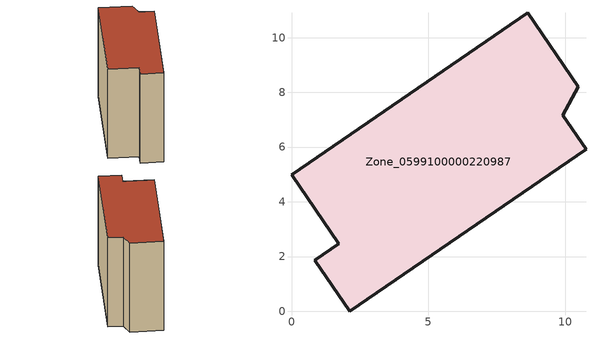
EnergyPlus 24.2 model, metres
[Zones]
Zone_0599100000220987
 floor ground (C_G): 0.84,1.87 1.72,2.47 0,4.99 8.64,10.91 10.48,8.2 9.92,7.16 10.76,5.93 2.12,0 z0
 wall outside (C_F): 1.72,2.47 0.84,1.87 2.12,0 10.76,5.93 9.92,7.16 10.48,8.2 8.64,10.91 0,4.99 1.72,2.47 z0:10.39
 roof outside (C_R): 8.64,10.91 0,4.99 1.72,2.47 0.84,1.87 2.12,0 10.76,5.93 9.92,7.16 10.48,8.2 z10.39
[BUILDING]
Pand.0599100000220987: North Axis=0; Terrain=City; Loads Convergence Tolerance Value=0.04; Temperature Convergence Tolerance Value=0.4; Solar Distribution=FullExterior; Maximum Number of Warmup Days=25; Minimum Number of Warmup Days=1
[Site:Location]
Rotterdam.The.Hague.AP_ZH_NLD Design_Conditions: Latitude=51.96; Longitude=4.45; Time Zone=1; Elevation=-4.5
[SITE:GROUNDTEMPERATURE:BUILDINGSURFACE]
18, 18, 18, 18, 18, 18, 18, 18, 18, 18, 18, 18
[MATERIAL] Thermal Absorptance=0.9; Solar Absorptance=0.7; Visible Absorptance=0.7
Name | Roughness | Thickness | Conductivity | Density | Specific Heat
G.TI.1946 | MediumSmooth | 0.15 | 1 | 540 | 1210
F.TI.1946 | Rough | 0.3 | 0.857143 | 1920 | 840
R.TI.1946 | MediumRough | 0.2 | 0.1 | 1500 | 1000
[CONSTRUCTION]
C_G: G.TI.1946
C_F: F.TI.1946
C_R: R.TI.1946
[ZONE]
Zone_0599100000220987: Type=1; Multiplier=1; Ceiling Height=Autocalculate; Volume=Autocalculate; Floor Area=autocalculate; Part of Total Floor Area=Yes
[ZONEINFILTRATION:DESIGNFLOWRATE]
Infil_Zone_0599100000220987: Zone or ZoneList or Space or SpaceList=Zone_0599100000220987; Schedule=AlwaysOn; Design Flow Rate Calculation Method=Flow/Area; Flow Rate per Floor Area=0.003; Constant Term Coefficient=1; Temperature Term Coefficient=0; Velocity Term Coefficient=0; Velocity Squared Term Coefficient=0
[HVACTEMPLATE:ZONE:IDEALLOADSAIRSYSTEM]
Zone_0599100000220987: Maximum Heating Supply Air Temperature=50; Minimum Cooling Supply Air Temperature=13; Maximum Heating Supply Air Humidity Ratio=0.0156; Minimum Cooling Supply Air Humidity Ratio=0.0077; Heating Limit=NoLimit; Cooling Limit=NoLimit; Dehumidification Control Type=ConstantSensibleHeatRatio; Cooling Sensible Heat Ratio=0.7; Dehumidification Setpoint=60; Humidification Control Type=None; Humidification Setpoint=30; Outdoor Air Method=None; Outdoor Air Flow Rate per Person=0.00944; Outdoor Air Flow Rate per Zone Floor Area=0; Outdoor Air Flow Rate per Zone=0; Demand Controlled Ventilation Type=None; Outdoor Air Economizer Type=NoEconomizer; Heat Recovery Type=None; Sensible Heat Recovery Effectiveness=0.7; Latent Heat Recovery Effectiveness=0.65
[ZONECONTROL:THERMOSTAT]
ThermostatControl_Zone_0599100000220987: Zone or ZoneList=Zone_0599100000220987; Control Type Schedule=DualSetpointControlType; Control 1=Thermostat_Zone_0599100000220987; Temperature Difference Between Cutout And Setpoint=0
[THERMOSTATSETPOINT:DUALSETPOINT]
Thermostat_Zone_0599100000220987: Heating Setpoint Temperature Schedule=HeatingSetpoint_Zone_0599100000220987; Cooling Setpoint Temperature Schedule=CoolingSetpoint_Zone_0599100000220987
[SCHEDULE:COMPACT]
HeatingSetpoint_Zone_0599100000220987: Through: 12/31, For: AllDays, Until: 24:00, 21
CoolingSetpoint_Zone_0599100000220987: Through: 12/31, For: AllDays, Until: 24:00, 24
DualSetpointControlType: Through: 12/31, For: AllDays, Until: 24:00, 4
AlwaysOn: Through: 12/31, For: AllDays, Until: 24:00, 1
